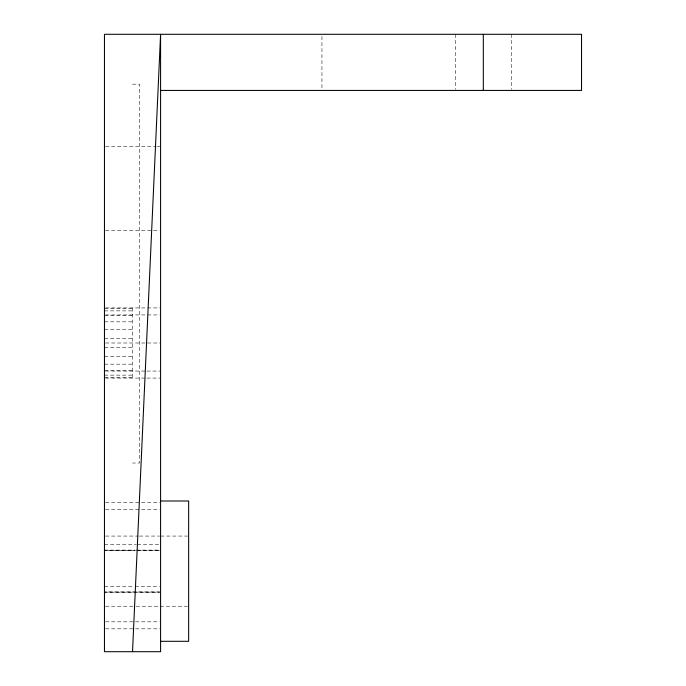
<?xml version="1.0" encoding="UTF-8"?>
<svg xmlns="http://www.w3.org/2000/svg" width="686" height="686" viewBox="0 0 686 686"><rect width="100%" height="100%" fill="white"/><g stroke="black" fill="none" stroke-linecap="round" stroke-linejoin="round"><path stroke-width="0.51" stroke-dasharray="3.43 2.57" d="M132.527 84.164L139.541 84.164L139.541 463.024L132.527 463.024M105.515 146.555L156.348 146.555M157.411 146.555L160.584 146.555M105.515 230.745L159.529 230.745M105.515 307.92L160.584 307.92M104.461 308.52L132.527 308.52M104.461 310.869L132.527 310.869M105.515 314.934L159.529 314.934M104.461 315.406L132.527 315.406M104.461 321.828L132.527 321.828M104.461 329.692L132.527 329.692M104.461 338.464L132.527 338.464M105.515 343L160.584 343M104.461 347.536L132.527 347.536M104.461 356.308L132.527 356.308M104.461 364.172L132.527 364.172M104.461 370.594L132.527 370.594M105.515 371.066L145.758 371.066M146.821 371.066L160.584 371.066M104.461 375.131L132.527 375.131M104.461 377.48L132.527 377.48M105.515 378.08L146.032 378.08M146.821 378.08L160.584 378.08M105.515 502.546L160.584 502.546M105.515 509.561L159.529 509.561M105.515 536.066L138.349 536.066M139.404 536.066L159.529 536.066M160.584 536.066L187.612 536.066M104.461 544.641L136.231 544.641M137.286 544.641L159.529 544.641M104.461 550.103L135.168 550.103M136.231 550.103L159.529 550.103M104.461 586.736L134.113 586.736M135.168 586.736L159.529 586.736M104.461 592.198L159.529 592.198M105.515 606.227L135.168 606.227M136.231 606.227L187.612 606.227M105.515 621.816L159.529 621.816M105.515 628.83L160.584 628.83M511.379 34.3L511.379 89.369M455.255 34.3L455.255 89.369M321.948 36.418L321.948 89.369M132.527 307.92L132.527 378.08M135.168 550.275L104.461 550.275L135.168 550.283M159.529 550.275L136.231 550.275L159.529 550.283M159.529 592.009L104.461 592.009L159.529 592.018"/><path stroke-width="1.03" d="M132.527 651.7L160.584 34.3L160.584 651.7L104.461 651.7L104.461 34.3L581.539 34.3L581.539 90.423L160.584 90.423M160.584 500.994L188.65 500.994L188.65 641.307L160.584 641.307M483.321 34.3L483.321 90.423"/></g></svg>
